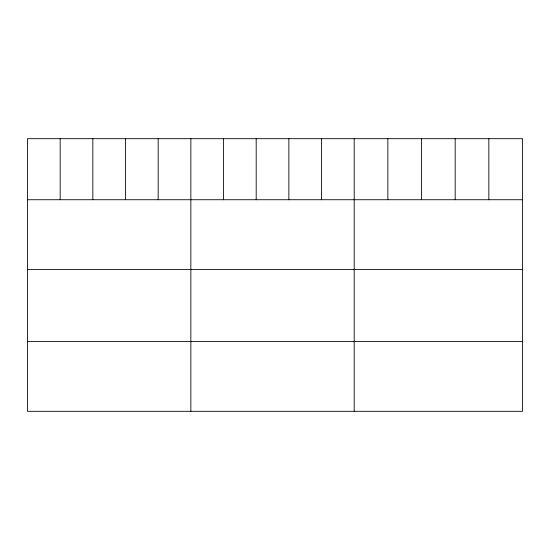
<?xml version="1.0" encoding="UTF-8"?>
<svg xmlns="http://www.w3.org/2000/svg" width="550" height="550" viewBox="0 0 550 550"><rect width="100%" height="100%" fill="white"/><g stroke="black" fill="none" stroke-linecap="round" stroke-linejoin="round"><path stroke-width="0.82" d="M522.5 199.732L522.5 411.317L27.5 411.317L27.5 138.683L522.5 138.683L522.5 199.732L27.5 199.732M27.5 269.555L522.5 269.555M27.5 341.495L522.5 341.495M488.84 138.683L488.84 199.732M455.18 138.683L455.18 199.732M421.52 138.683L421.52 199.732M387.86 138.683L387.86 199.732M354.2 138.683L354.2 411.317M321.53 138.683L321.53 199.732M288.86 138.683L288.86 199.732M256.19 138.683L256.19 199.732M223.52 138.683L223.52 199.732M190.85 138.683L190.85 411.317M158.18 138.683L158.18 199.732M125.51 138.683L125.51 199.732M92.84 138.683L92.84 199.732M60.17 138.683L60.17 199.732"/></g></svg>
